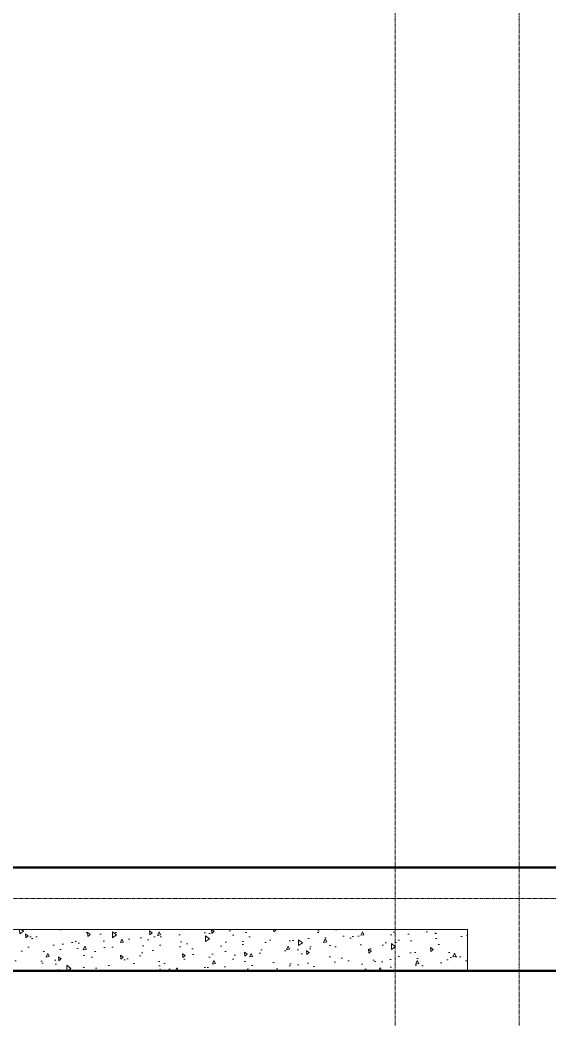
# Model space of a CAD drawing. Header units: millimetres. Extents: x -7155 to 483283, y -227682 to 148426.
# Drawn here: x 50684 to 53245, y 90316 to 95150 of the extents above; entities that cross this region are included whole.
import ezdxf

# ---------------------------------------------------------------- set-up
doc = ezdxf.new("R2010")
doc.units = ezdxf.units.MM
doc.linetypes.add('CENTER2', pattern=[28.575, 19.05, -3.175, 3.175, -3.175])
doc.layers.add('АР_Оси_РД_100', color=7, linetype='Continuous', lineweight=0, true_color=0x525252)
doc.layers.add('РД_Оси_100', color=7, linetype='Continuous', lineweight=0, true_color=0x525252)
doc.layers.add('АР_Стены ПЕНОблок', color=52, linetype='Continuous', lineweight=20)
doc.layers.add('АР_Штриховка', color=8, linetype='Continuous', lineweight=0)
doc.layers.add('КР_Балки-0.5', color=60, linetype='Continuous', lineweight=50, plot=False)

# ---------------------------------------------------------------- blocks, each defined once
blk = doc.blocks.new('СОШ_2200_АР_ОСИ_М100_28.05.24')
at = {"layer": 'АР_Оси_РД_100', "linetype": 'CENTER2'}
blk.add_line((-5954.958, 90900), (119910, 90900), dxfattribs=at)
for points in [[(52500, 139938.679), (52500, -5755), (52358.276, -6155)], [(53100, 139938.679), (53100, -5755), (52949.266, -6155)]]:
    blk.add_lwpolyline(points, dxfattribs=at)

msp = doc.modelspace()

# ---------------------------------------------------------------- hatches: boundary and pattern name
at = {"layer": 'АР_Штриховка', "linetype": 'Continuous', "lineweight": 0, "true_color": 0x000000}
h = msp.add_hatch(dxfattribs=at)
h.set_pattern_fill('AR-CONC', color=18, angle=-315, style=0)
h.paths.add_polyline_path([(50210, 90750), (50210, 90550), (52850, 90550), (52850, 90750)], flags=0)

# ---------------------------------------------------------------- linework, layer by layer
at = {"layer": 'АР_Стены ПЕНОблок', "color": 18, "linetype": 'Continuous', "lineweight": 20, "true_color": 0x000000}
for p, q in [((52850, 90750), (50210, 90750)), ((52850, 90550), (52850, 90750)), ((50210, 90550), (52850, 90550))]:
    msp.add_line(p, q, dxfattribs=at)
at = {"layer": 'КР_Балки-0.5', "color": 18, "ltscale": 200, "true_color": 0x000000}
for p, q in [((46250, 91050), (105050, 91050)), ((46250, 91050), (105050, 91050)), ((105050, 90550), (46250, 90550)), ((105050, 90550), (46250, 90550))]:
    msp.add_line(p, q, dxfattribs=at)

# ---------------------------------------------------------------- block references
at = {"layer": 'РД_Оси_100'}
msp.add_blockref('СОШ_2200_АР_ОСИ_М100_28.05.24', (0, 0), dxfattribs=at)

doc.saveas('drawing.dxf')
